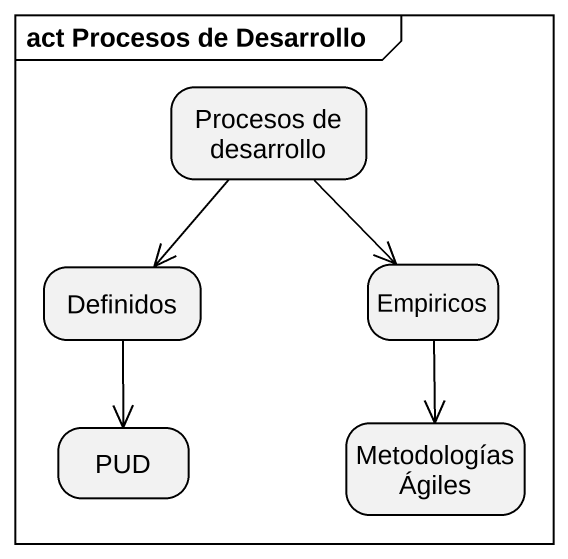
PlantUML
@startuml
mainframe act Procesos de Desarrollo
hide empty description
state "Procesos de desarrollo" as Procesos_de_desarrollo
state Definidos
state Empiricos
state "Metodologías Ágiles" as Metodologías_Ágiles
state PUD
Procesos_de_desarrollo --> Definidos
Procesos_de_desarrollo --> Empiricos
Definidos --> PUD
Empiricos --> Metodologías_Ágiles
@enduml
